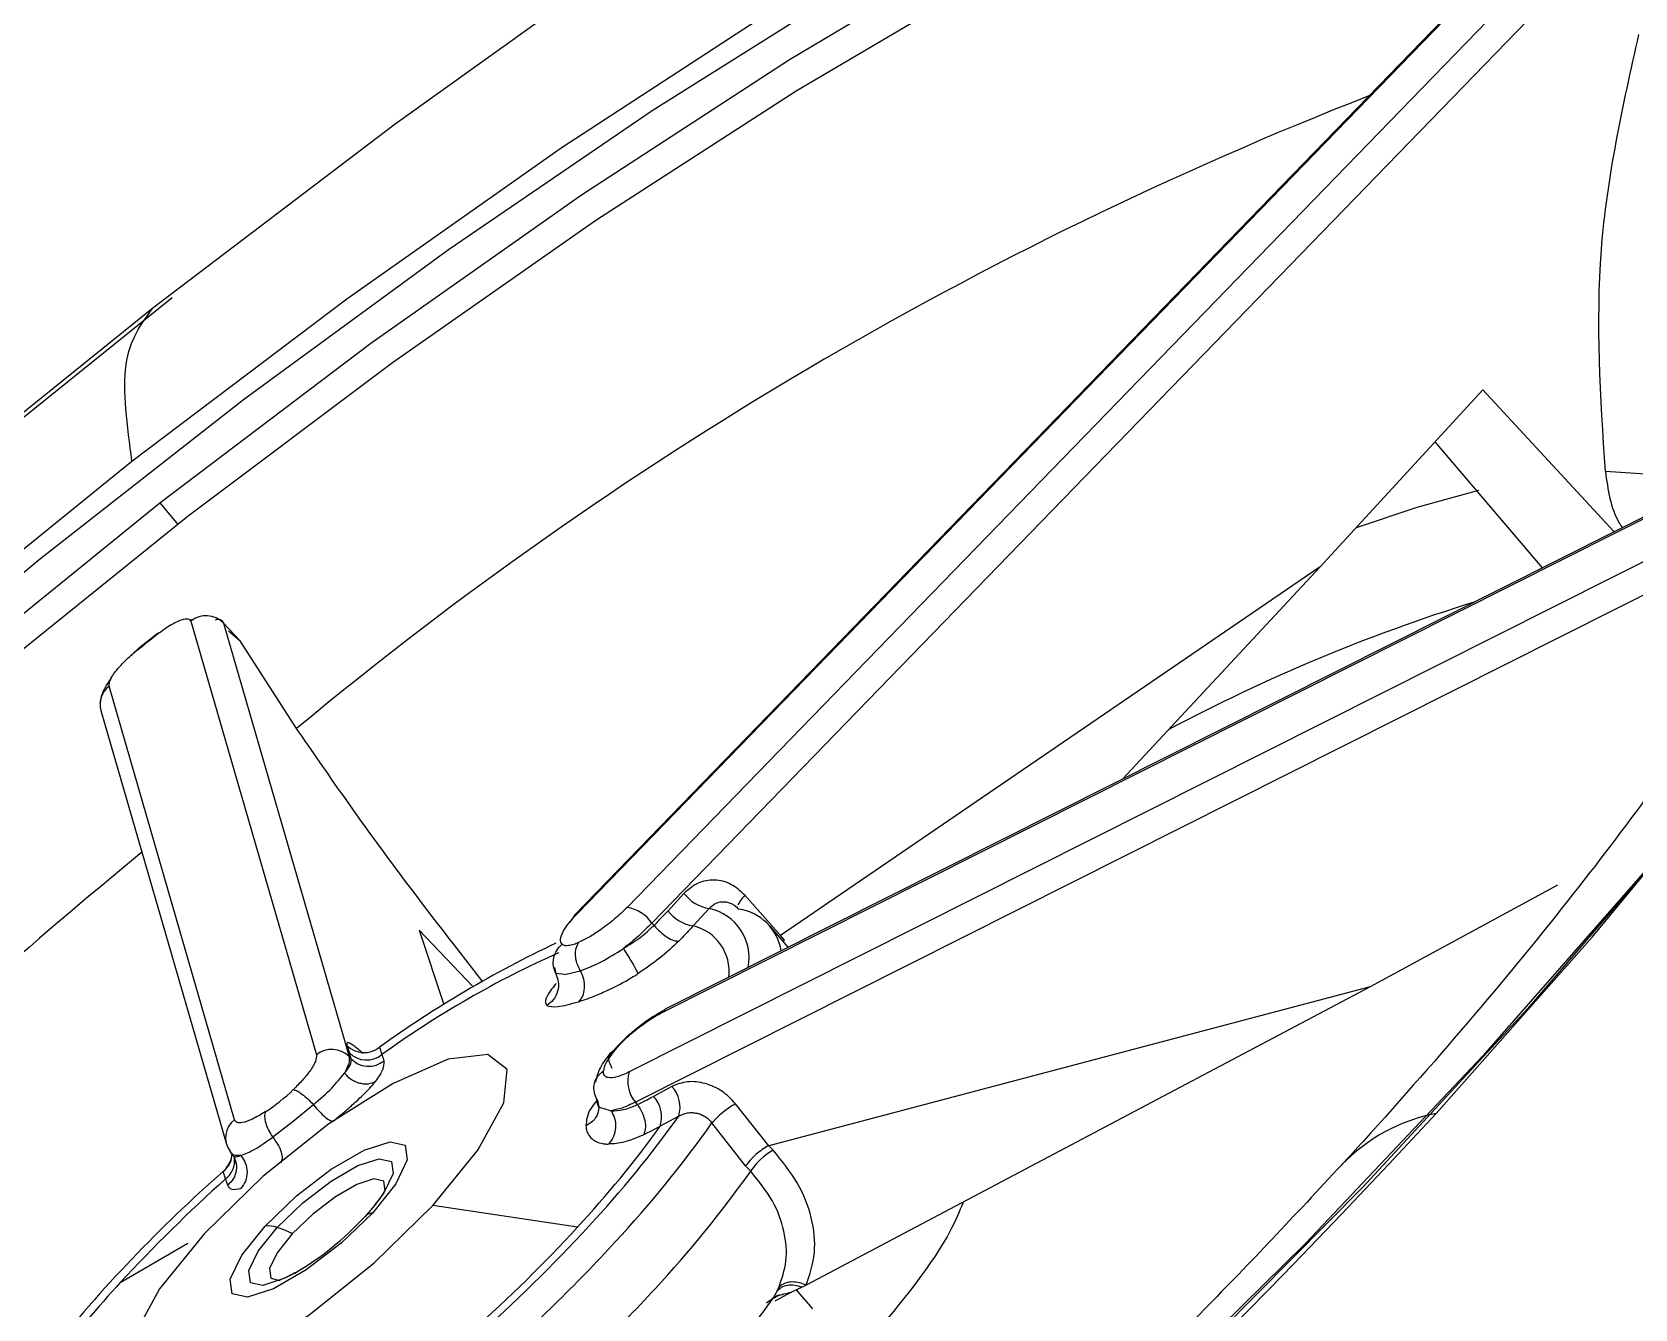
# Model space of a CAD drawing. Extents: x 400 to 501, y 484 to 634.
# Drawn here: x 483.992 to 484.785, y 518.296 to 518.927 of the extents above; entities that cross this region are included whole.
import ezdxf

# ---------------------------------------------------------------- set-up
doc = ezdxf.new("R2010")
doc.units = 0
doc.header["$MEASUREMENT"] = 0
doc.layers.add('DIM', color=3, linetype='Continuous')
doc.layers.add('GEOMETRY', color=3, linetype='Continuous', lineweight=25)

# ---------------------------------------------------------------- blocks, each defined once
blk = doc.blocks.new('2026 GRANDEE')
at = {"layer": 'GEOMETRY', "ltscale": 16}
for p, q in [((34.34211, -77.82763), (33.83598, -78.34918)), ((33.83731, -78.34857), (34.34344, -77.82703)), ((34.36796, -77.82405), (33.86183, -78.3456)), ((34.38029, -77.83175), (33.87416, -78.3533)), ((34.28497, -78.08977), (34.20465, -78.17722)), ((34.28497, -78.08977), (34.35003, -78.15986)), ((34.46166, -78.10372), (33.88065, -78.3959)), ((33.87885, -78.39772), (34.45985, -78.10553)), ((34.26133, -78.11552), (34.31436, -78.1778)), ((34.4439, -78.13474), (33.86289, -78.42692)), ((33.63073, -78.14568), (33.63972, -78.15624)), ((34.44702, -78.14964), (33.86601, -78.44183)), ((34.20465, -78.17722), (33.93765, -78.35945)), ((34.20465, -78.17722), (34.10677, -78.28219)), ((33.6477, -78.20327), (33.64554, -78.20362)), ((33.64615, -78.20407), (33.70822, -78.41838)), ((33.66231, -78.20503), (33.72437, -78.41934)), ((33.66231, -78.20503), (33.67059, -78.21377)), ((33.62933, -78.21049), (33.62012, -78.21781)), ((33.63045, -78.20993), (33.62908, -78.21069)), ((33.6648, -78.20894), (33.67059, -78.21377)), ((33.69845, -78.25714), (33.67059, -78.21377)), ((33.66774, -78.45056), (33.60568, -78.23625)), ((33.60169, -78.24825), (33.66376, -78.46255)), ((34.32196, -78.3346), (34.2293, -78.38478)), ((33.89, -78.33862), (33.8821, -78.34723)), ((33.93765, -78.35945), (33.92016, -78.33957)), ((33.83551, -78.35001), (33.8335, -78.3529)), ((33.89462, -78.35471), (33.90252, -78.34611)), ((33.91572, -78.34521), (33.91626, -78.34555)), ((33.75905, -78.35683), (33.78579, -78.38483)), ((33.75905, -78.35683), (33.77121, -78.39355)), ((33.8752, -78.35447), (33.87416, -78.3533)), ((33.94154, -78.36528), (33.93269, -78.35488)), ((33.93969, -78.3617), (33.93765, -78.35945)), ((33.93969, -78.3617), (33.93902, -78.36246)), ((33.82599, -78.37535), (33.8266, -78.3783)), ((33.83102, -78.37878), (33.82659, -78.37831)), ((33.83102, -78.37878), (33.83874, -78.37684)), ((34.2293, -78.38478), (33.93189, -78.46337)), ((34.2293, -78.38478), (33.95043, -78.53226)), ((33.72331, -78.41378), (33.72452, -78.41745)), ((33.72544, -78.42046), (33.72437, -78.41934)), ((33.73943, -78.41465), (33.74065, -78.41832)), ((33.88403, -78.43402), (33.87492, -78.43896)), ((33.70678, -78.44308), (33.69667, -78.45143)), ((33.8498, -78.44479), (33.85397, -78.44604)), ((33.86699, -78.44305), (33.86601, -78.44183)), ((33.93189, -78.46337), (33.91552, -78.44265)), ((33.69667, -78.45143), (33.68662, -78.45911)), ((33.88738, -78.44881), (33.87827, -78.45374)), ((33.92049, -78.47332), (33.90383, -78.45212)), ((33.66648, -78.46733), (33.66554, -78.4661)), ((33.66638, -78.46699), (33.66648, -78.46733)), ((33.66733, -78.46856), (33.66865, -78.47295)), ((33.93407, -78.46557), (33.93189, -78.46337)), ((33.66334, -78.47977), (33.66216, -78.47608)), ((33.92049, -78.47332), (33.92298, -78.47601)), ((33.73693, -78.49296), (33.73215, -78.49849)), ((33.83732, -78.50366), (33.76586, -78.49299)), ((33.61127, -78.53104), (33.64461, -78.51153)), ((33.95043, -78.53226), (33.9484, -78.53334)), ((33.94311, -78.53577), (33.93493, -78.54012)), ((33.9484, -78.53334), (33.94311, -78.53577)), ((33.95378, -78.54403), (33.94572, -78.53457))]:
    blk.add_line(p, q, dxfattribs=at)
at = {"layer": 'GEOMETRY', "ltscale": 16, "flags": 128}
for points in [[(34.84193, -77.44574), (34.83851, -77.4455), (34.77369, -77.44648), (34.69956, -77.45741), (34.61681, -77.47817), (34.52618, -77.50859), (34.4285, -77.54838), (34.32464, -77.59719), (34.21555, -77.65457), (34.10221, -77.72001), (33.98566, -77.7929), (33.86694, -77.8726), (33.74714, -77.95838), (33.62734, -78.04946)], [(33.617, -78.12507), (33.72322, -78.04474), (33.82923, -77.9701), (33.9337, -77.90209), (34.03532, -77.84155), (34.13281, -77.78926), (34.22494, -77.74586), (34.31056, -77.71191), (34.38859, -77.68783), (34.45804, -77.67393), (34.49852, -77.67043)], [(32.77794, -79.23056), (32.7738, -79.18656), (32.78064, -79.13451), (32.79838, -79.07504), (32.82681, -79.00884), (32.8656, -78.93668), (32.9143, -78.85942), (32.97232, -78.77795), (33.039, -78.69323), (33.11356, -78.60627), (33.1951, -78.51806), (33.28269, -78.42966), (33.3753, -78.34209), (33.47183, -78.25639), (33.57115, -78.17355), (33.67211, -78.09455), (33.77352, -78.02032), (33.87419, -77.95172), (33.97294, -77.88956)], [(33.63073, -78.14568), (33.73516, -78.0667), (33.83939, -77.99331), (33.94211, -77.92644), (34.04202, -77.86692), (34.13787, -77.8155), (34.22846, -77.77284), (34.31264, -77.73946), (34.38936, -77.71579), (34.45765, -77.70212), (34.51665, -77.69862), (34.56562, -77.70535), (34.60395, -77.72221), (34.61322, -77.72915)], [(34.43984, -77.73058), (34.37471, -77.74284), (34.30135, -77.76478), (34.22069, -77.79614), (34.13373, -77.83651), (34.04159, -77.88538), (33.9454, -77.94215), (33.84639, -78.00609), (33.74579, -78.07641), (33.64488, -78.15222), (33.54492, -78.23257), (33.44717, -78.31644), (33.35286, -78.40279), (33.26317, -78.49052), (33.17923, -78.57853)], [(34.64008, -77.86744), (34.62234, -77.92691), (34.59391, -77.99312), (34.55512, -78.06527), (34.50642, -78.14254), (34.44839, -78.224), (34.38171, -78.30872), (34.30716, -78.39569), (34.22561, -78.48389), (34.13803, -78.57229), (34.04542, -78.65986), (33.94889, -78.74556), (33.84956, -78.8284), (33.7486, -78.9074), (33.64719, -78.98163), (33.54653, -79.05023)], [(34.6547, -77.79122), (34.65465, -77.80488), (34.64687, -77.85986), (34.62727, -77.92286), (34.59609, -77.99307), (34.55373, -78.06962), (34.50072, -78.15154), (34.43773, -78.23781), (34.36555, -78.32733), (34.28508, -78.41899), (34.19735, -78.51163), (34.10345, -78.60408), (34.00456, -78.69519), (33.90193, -78.7838), (33.79684, -78.86881)], [(32.45545, -79.44125), (32.46455, -79.40844), (32.49214, -79.33295), (32.53056, -79.25087), (32.57949, -79.16292), (32.63851, -79.06983), (32.70712, -78.97241), (32.78472, -78.87149), (32.87066, -78.76792), (32.96421, -78.6626), (33.06456, -78.55641), (33.17087, -78.45026), (33.28221, -78.34507), (33.39765, -78.24173), (33.5162, -78.14111), (33.63685, -78.04408)], [(33.62734, -78.04946), (33.50862, -78.14502), (33.39205, -78.24419), (33.2787, -78.34608), (33.16959, -78.44975), (33.06571, -78.55428), (32.968, -78.65872), (32.87734, -78.76211), (32.79456, -78.86353), (32.7204, -78.96206), (32.65554, -79.0568), (32.60056, -79.14689), (32.55596, -79.23152), (32.52215, -79.30993), (32.49942, -79.3814), (32.488, -79.44528), (32.48695, -79.48855)], [(32.76424, -79.14689), (32.76698, -79.13401), (32.78659, -79.07101), (32.81776, -79.0008), (32.86012, -78.92425), (32.91313, -78.84233), (32.97612, -78.75607), (33.0483, -78.66654), (33.12877, -78.57489), (33.2165, -78.48225), (33.3104, -78.3898), (33.40929, -78.29869), (33.51192, -78.21008), (33.617, -78.12507)], [(34.34564, -78.13001), (34.38053, -78.1322), (34.39671, -78.13638)], [(34.22256, -78.15773), (34.25252, -78.1477), (34.28304, -78.1393)], [(32.7914, -79.23723), (32.78734, -79.19173), (32.79499, -79.13767), (32.81426, -79.07573), (32.84492, -79.0067), (32.88657, -78.93144), (32.93868, -78.85089), (33.00062, -78.76608), (33.07159, -78.67806), (33.1507, -78.58794), (33.23696, -78.49686), (33.32928, -78.40596), (33.42651, -78.31638), (33.52742, -78.22926), (33.63073, -78.14568)], [(34.26191, -78.44742), (34.33903, -78.36023), (34.37985, -78.31098)], [(33.83598, -78.34918), (33.83576, -78.34945), (33.83551, -78.35001)], [(33.83731, -78.34857), (33.83639, -78.34886), (33.83598, -78.34918)], [(33.87885, -78.39772), (33.87966, -78.39662), (33.88065, -78.3959)], [(33.76586, -78.49299), (33.78811, -78.46549), (33.80087, -78.44213), (33.8026, -78.42573), (33.79308, -78.41827), (33.77347, -78.42065), (33.74613, -78.43257), (33.71435, -78.45261), (33.68198, -78.47835), (33.65291, -78.50668)], [(33.68282, -78.50305), (33.69835, -78.48811), (33.71556, -78.47496), (33.73183, -78.46559), (33.74468, -78.46144), (33.75216, -78.46313), (33.75313, -78.47041), (33.74744, -78.48217), (33.73595, -78.49662)], [(33.68881, -78.50374), (33.70148, -78.49156), (33.71552, -78.48083), (33.72879, -78.47319), (33.73927, -78.4698), (33.74538, -78.47118), (33.74617, -78.47712), (33.74152, -78.48671), (33.73693, -78.49296)], [(33.74215, -78.48573), (33.74217, -78.48564), (33.74154, -78.48089), (33.73666, -78.47979), (33.72828, -78.4825), (33.71767, -78.48861), (33.70644, -78.49719), (33.69631, -78.50693)], [(33.65291, -78.50668), (33.63066, -78.53418), (33.6179, -78.55754), (33.61617, -78.57394), (33.62569, -78.5814), (33.6453, -78.57902), (33.67264, -78.56709), (33.70442, -78.54706), (33.73679, -78.52132), (33.76586, -78.49299)], [(33.73595, -78.49662), (33.72042, -78.51155), (33.70321, -78.52471), (33.68694, -78.53407), (33.67409, -78.53823), (33.66661, -78.53654), (33.66564, -78.52926), (33.67134, -78.5175), (33.68282, -78.50305)], [(33.69754, -78.52629), (33.69217, -78.52905), (33.68169, -78.53244), (33.67558, -78.53106), (33.6748, -78.52512), (33.67944, -78.51553), (33.68881, -78.50374)], [(33.69631, -78.50693), (33.68882, -78.51635), (33.68511, -78.52402), (33.68574, -78.52877), (33.69014, -78.52992)]]:
    blk.add_lwpolyline(points, dxfattribs=at)
at = {"layer": 'GEOMETRY', "ltscale": 16}
for centre, radius, start, end in [((34.93179, -79.74276), 1.93085, 111.35319, 129.69898), ((34.53868, -79.02568), 0.87009, 107.24689, 118.05207), ((33.6537, -78.21343), 0.01202, 44.29434, 128.91416), ((33.61262, -78.24522), 0.01134, 127.76683, 195.50351), ((35.59592, -80.72104), 3.10961, 129.40416, 137.20559), ((33.90535, -78.32716), 0.01917, 216.75578, 261.49617), ((33.8589, -78.36403), 0.01866, 35.11525, 80.93729), ((33.89745, -78.33576), 0.01917, 216.75577, 261.49617), ((33.8972, -78.37055), 0.02501, 349.24246, 77.7222), ((33.91379, -78.37079), 0.02454, 8.78377, 82.36082), ((33.88911, -78.37732), 0.02327, 353.30942, 76.29387), ((34.0665, -78.87009), 0.56071, 115.31974, 125.68365), ((34.02913, -78.81808), 0.49298, 114.07608, 125.81504), ((33.73185, -78.40532), 0.01202, 224.71825, 309.09537), ((33.71577, -78.42773), 0.01202, 44.29414, 128.91413), ((33.73306, -78.40899), 0.01202, 224.71823, 309.09541), ((33.87759, -78.43162), 0.01543, 162.26553, 221.39663), ((33.63187, -78.36811), 0.09368, 303.04949, 313.87698), ((33.87298, -78.4443), 0.01509, 342.60531, 42.90764), ((33.86387, -78.44923), 0.01509, 342.6053, 42.90765), ((31.52663, -75.92898), 3.71809, 300.53471, 317.36344), ((33.67453, -78.45945), 0.01119, 127.3808, 216.527), ((33.45044, -78.14451), 0.52789, 317.12868, 324.14153), ((33.44028, -78.12868), 0.54989, 317.10587, 324.39652), ((33.4394, -78.12342), 0.56898, 317.07641, 324.71101), ((34.27911, -78.53464), 0.08891, 101.15781, 135.97674), ((33.65513, -78.46704), 0.01145, 307.86531, 359.11031), ((33.6564, -78.47078), 0.01136, 307.70142, 7.00434), ((33.9501, -78.49372), 0.0324, 119.65934, 146.85525), ((34.13467, -79.01435), 0.71624, 131.27836, 141.29003), ((33.45723, -78.14497), 0.57141, 317.08736, 324.59594), ((34.17397, -79.05047), 0.76579, 131.82008, 137.2895), ((33.62383, -78.39907), 0.14703, 300.0886, 317.4531), ((33.73634, -78.50219), 0.00559, 94.02403, 138.57742), ((33.68407, -78.5185), 0.0155, 72.18689, 94.61307), ((33.67772, -78.54031), 0.03821, 60.87389, 73.12342), ((33.27462, -77.98423), 0.76579, 311.82008, 317.2895), ((33.24963, -77.95497), 0.80781, 311.64538, 317.28366), ((33.23249, -77.93503), 0.84879, 311.43291, 317.27653), ((34.02548, -78.91375), 0.56395, 137.26363, 142.33634), ((33.25298, -77.95896), 0.84766, 311.51019, 317.27913)]:
    blk.add_arc(centre, radius, start, end, dxfattribs=at)
for points, knots in [([(39.33438, -73.67544), (39.09434, -73.98897), (38.61399, -74.61638), (37.8515, -75.526), (37.05848, -76.41081), (36.23285, -77.26654), (35.37707, -78.09213), (34.49221, -78.88512), (33.58253, -79.64758), (32.95509, -80.12791), (32.64153, -80.36794)], [0, 0, 0, 0, 0.124824, 0.249783, 0.374855, 0.499996, 0.625137, 0.750211, 0.875173, 1, 1, 1, 1]), ([(40.14972, -73.70901), (40.01275, -73.84193), (39.73443, -74.11201), (39.32574, -74.50955), (38.93363, -74.89114), (38.57287, -75.24237), (38.24336, -75.56322), (37.96324, -75.83588), (37.72849, -76.06427), (37.53515, -76.25228), (37.36101, -76.42151), (37.20524, -76.57283), (37.05758, -76.7162), (36.88867, -76.88014), (36.68246, -77.0802), (36.43229, -77.32275), (36.15065, -77.59564), (35.83749, -77.89882), (35.49276, -78.23226), (35.12444, -78.58816), (34.73372, -78.96549), (34.32187, -79.36323), (33.88208, -79.78813), (33.42907, -80.22587), (33.12305, -80.52238), (32.97275, -80.66801)], [0, 0, 0, 0, 0.057285, 0.116397, 0.171134, 0.221513, 0.267531, 0.309184, 0.338855, 0.365836, 0.39013, 0.411737, 0.431012, 0.451894, 0.482374, 0.517226, 0.556449, 0.600044, 0.64801, 0.700352, 0.753718, 0.810985, 0.872139, 0.937203, 1, 1, 1, 1]), ([(32.83394, -78.20314), (32.92082, -78.13115), (33.09461, -77.98714), (33.33772, -77.75419), (33.56323, -77.51315), (33.76675, -77.26598), (33.94534, -77.01651), (34.09592, -76.76811), (34.21564, -76.52439), (34.30183, -76.28901), (34.34775, -76.08469), (34.36173, -75.91086), (34.35207, -75.76507), (34.31957, -75.63214), (34.26401, -75.51394), (34.18552, -75.41225), (34.08474, -75.32869), (33.96277, -75.26457), (33.82124, -75.2208), (33.66216, -75.19783), (33.48784, -75.19567), (33.30076, -75.2139), (33.08199, -75.2559), (32.83031, -75.32859), (32.54712, -75.43851), (32.26063, -75.57588), (31.97561, -75.73818), (31.69496, -75.92097), (31.51541, -76.05871), (31.42591, -76.12737)], [0, 0, 0, 0, 0.039882, 0.079777, 0.119726, 0.159779, 0.200008, 0.240487, 0.281293, 0.322506, 0.364212, 0.395862, 0.42783, 0.460105, 0.492656, 0.525432, 0.558364, 0.591369, 0.624345, 0.6572, 0.689855, 0.722245, 0.754321, 0.796548, 0.838167, 0.879226, 0.919809, 0.960024, 1, 1, 1, 1]), ([(34.25407, -75.9397), (34.25879, -75.97114), (34.26762, -76.02995), (34.26471, -76.12726), (34.25312, -76.21992), (34.23404, -76.31166), (34.20848, -76.40371), (34.17534, -76.50039), (34.13666, -76.59598), (34.09875, -76.67864), (34.06467, -76.74704), (34.02921, -76.81412), (33.98139, -76.89884), (33.91316, -77.01031), (33.82659, -77.13933), (33.72136, -77.28266), (33.59789, -77.43683), (33.44822, -77.60772), (33.26968, -77.79297), (33.06116, -77.99045), (32.90604, -78.11876), (32.82518, -78.18564)], [0, 0, 0, 0, 0.068171, 0.127527, 0.178146, 0.221956, 0.265809, 0.310341, 0.354492, 0.391913, 0.416272, 0.440292, 0.474304, 0.51864, 0.573242, 0.626557, 0.686958, 0.754458, 0.829094, 0.910917, 1, 1, 1, 1]), ([(33.99052, -79.2891), (34.06302, -79.22789), (34.20774, -79.10573), (34.41564, -78.91603), (34.61233, -78.72598), (34.81398, -78.51839), (35.01316, -78.29754), (35.2013, -78.06912), (35.35952, -77.8565), (35.48837, -77.66086), (35.58843, -77.48281), (35.65991, -77.32275), (35.70257, -77.18107), (35.71564, -77.05842), (35.69784, -76.95595), (35.64754, -76.87541), (35.56305, -76.81916), (35.45339, -76.79253), (35.32776, -76.79), (35.19445, -76.80566), (35.04213, -76.8401), (34.87222, -76.89376), (34.68662, -76.96663), (34.48764, -77.05828), (34.27788, -77.16782), (34.06009, -77.29407), (33.837, -77.43553), (33.61144, -77.59076), (33.38562, -77.75727), (33.2377, -77.87643), (33.16378, -77.93598)], [0, 0, 0, 0, 0.033507, 0.066882, 0.099825, 0.132113, 0.173961, 0.214464, 0.253824, 0.292295, 0.330159, 0.36771, 0.405235, 0.443031, 0.481383, 0.520526, 0.560639, 0.601823, 0.633424, 0.66558, 0.698216, 0.731243, 0.764569, 0.798093, 0.831727, 0.865406, 0.899089, 0.932753, 0.966388, 1, 1, 1, 1]), ([(33.28202, -78.0905), (33.34604, -78.03893), (33.47698, -77.93345), (33.63835, -77.81415), (33.7629, -77.7262), (33.84831, -77.66777), (33.93481, -77.61049), (34.0222, -77.55459), (34.1005, -77.50632), (34.17042, -77.46461), (34.23273, -77.42849), (34.29761, -77.39203), (34.36488, -77.35551), (34.43432, -77.31923), (34.49533, -77.28871), (34.55014, -77.2623), (34.60092, -77.23864), (34.65939, -77.21252), (34.72008, -77.18681), (34.77631, -77.16436), (34.82204, -77.1471), (34.87347, -77.12861), (34.93182, -77.1091), (34.99779, -77.08945), (35.05694, -77.07397), (35.10969, -77.06209), (35.17322, -77.05009), (35.24475, -77.04067), (35.32053, -77.03724), (35.39183, -77.04105), (35.45753, -77.0534), (35.5157, -77.07592), (35.56227, -77.10675), (35.59721, -77.14636), (35.61689, -77.18048), (35.62268, -77.20304), (35.62371, -77.20702)], [0, 0, 0, 0, 0.060078, 0.122882, 0.148775, 0.175103, 0.201863, 0.229056, 0.25668, 0.275524, 0.295394, 0.31629, 0.338211, 0.361155, 0.385122, 0.399663, 0.417197, 0.437721, 0.461253, 0.482488, 0.499643, 0.512722, 0.541416, 0.568301, 0.593377, 0.616648, 0.638115, 0.680876, 0.721479, 0.759929, 0.807709, 0.854364, 0.89953, 0.944541, 0.990215, 1, 1, 1, 1]), ([(35.62812, -77.21991), (35.62929, -77.22705), (35.63141, -77.24003), (35.62962, -77.26585), (35.62581, -77.29086), (35.6214, -77.31211), (35.61651, -77.33199), (35.61106, -77.35155), (35.60403, -77.37412), (35.5909, -77.41201), (35.56815, -77.4685), (35.53215, -77.54442), (35.48909, -77.62472), (35.4445, -77.70047), (35.39844, -77.77362), (35.34735, -77.85047), (35.28134, -77.94432), (35.19464, -78.06032), (35.09042, -78.19116), (34.9683, -78.33552), (34.8284, -78.49171), (34.66135, -78.66744), (34.46481, -78.86136), (34.23884, -79.07099), (34.07414, -79.21052), (33.98872, -79.28289)], [0, 0, 0, 0, 0.0494022, 0.0897405, 0.1211357, 0.1435997, 0.1579362, 0.1721952, 0.1884207, 0.2066253, 0.2490082, 0.2934106, 0.3352353, 0.374484, 0.4040213, 0.436636, 0.4766421, 0.5243552, 0.5802082, 0.6333873, 0.6930188, 0.7594707, 0.8329643, 0.913366, 1, 1, 1, 1]), ([(33.01001, -80.682), (33.01044, -80.6816), (33.01385, -80.67839), (33.02526, -80.66768), (33.0659, -80.62951), (33.21769, -80.48705), (33.80903, -79.93334), (34.98026, -78.83984), (36.02243, -77.83697), (36.62263, -77.25939)], [0, 0, 0, 0, 0.000353, 0.002828, 0.009436, 0.033986, 0.128384, 0.498019, 1, 1, 1, 1]), ([(34.34564, -78.13001), (34.34328, -78.09328), (34.33855, -78.01984), (34.3543, -77.94938), (34.36217, -77.91415)], [0, 0, 0, 0, 0.499999, 1, 1, 1, 1]), ([(33.16377, -77.93598), (33.09072, -77.9972), (32.94457, -78.11964), (32.73419, -78.31167), (32.53324, -78.50719), (32.34445, -78.70479), (32.16989, -78.90195), (32.01169, -79.09631), (31.87176, -79.28536), (31.75176, -79.46656), (31.65295, -79.63747), (31.57615, -79.79581), (31.52163, -79.93964), (31.48557, -80.08123), (31.47586, -80.21291), (31.50011, -80.32575), (31.55591, -80.40768), (31.64006, -80.45976), (31.74988, -80.48344), (31.88342, -80.48006), (32.03939, -80.45068), (32.21708, -80.39589), (32.4161, -80.31579), (32.63612, -80.21007), (32.87655, -80.07818), (33.11362, -79.93329), (33.34109, -79.78233), (33.55423, -79.63103), (33.77259, -79.46663), (33.9175, -79.34858), (33.99052, -79.2891)], [0, 0, 0, 0, 0.03365, 0.067313, 0.101007, 0.13474, 0.168508, 0.202289, 0.236036, 0.269685, 0.303151, 0.336331, 0.369113, 0.401402, 0.443541, 0.484558, 0.524462, 0.563377, 0.601521, 0.639144, 0.676527, 0.713986, 0.75182, 0.790312, 0.829738, 0.870357, 0.901711, 0.933838, 0.966663, 1, 1, 1, 1]), ([(33.617, -78.12507), (33.61471, -78.10752), (33.61011, -78.07242), (33.6216, -78.05712), (33.62734, -78.04946)], [0, 0, 0, 0, 0.5, 1, 1, 1, 1]), ([(34.34564, -78.13001), (34.34685, -78.13907), (34.34819, -78.14907), (34.35347, -78.15712), (34.35397, -78.15787)], [0, 0, 0, 0, 0.905621, 1, 1, 1, 1]), ([(34.42676, -78.19947), (34.42619, -78.2005), (34.42016, -78.21139), (34.40184, -78.24022), (34.37064, -78.28555), (34.33008, -78.33923), (34.28182, -78.3982), (34.24177, -78.44382), (34.21875, -78.46896), (34.21513, -78.47291)], [0, 0, 0, 0, 0.018018, 0.190083, 0.372508, 0.564234, 0.763839, 0.962808, 1, 1, 1, 1]), ([(33.62885, -78.21105), (33.63117, -78.20933), (33.63583, -78.2059), (33.64143, -78.20325), (33.64502, -78.20263), (33.64578, -78.20359), (33.64615, -78.20407)], [0, 0, 0, 0, 0.2786913, 0.5580207, 0.7789551, 1, 1, 1, 1]), ([(33.65825, -78.20342), (33.65864, -78.20333), (33.66119, -78.20269), (33.66179, -78.20396), (33.66231, -78.20503)], [0, 0, 0, 0, 0.1525268, 1, 1, 1, 1]), ([(33.61979, -78.21825), (33.62148, -78.2169), (33.6245, -78.2145), (33.62752, -78.2121), (33.62885, -78.21105)], [0, 0, 0, 0, 0.560002, 1, 1, 1, 1]), ([(33.60568, -78.23625), (33.60575, -78.23521), (33.60589, -78.23312), (33.60952, -78.228), (33.6144, -78.22279), (33.61799, -78.21976), (33.61979, -78.21825)], [0, 0, 0, 0, 0.278443, 0.557745, 0.778799, 1, 1, 1, 1]), ([(33.62037, -78.21761), (33.61904, -78.21874), (33.61761, -78.21995), (33.61629, -78.2213), (33.61621, -78.22138)], [0, 0, 0, 0, 0.937307, 1, 1, 1, 1]), ([(33.60688, -78.23219), (33.60669, -78.23242), (33.60424, -78.23542), (33.60238, -78.23952), (33.60104, -78.24394), (33.60125, -78.24563), (33.60136, -78.2465)], [0, 0, 0, 0, 0.0392, 0.50452, 0.747606, 1, 1, 1, 1]), ([(33.79053, -78.38228), (33.77556, -78.36307), (33.74017, -78.31766), (33.71371, -78.27928), (33.69845, -78.25714)], [0, 0, 0, 0, 0.423035, 1, 1, 1, 1]), ([(33.92016, -78.33957), (33.91795, -78.33754), (33.91354, -78.3335), (33.90507, -78.33155), (33.8966, -78.33296), (33.89221, -78.33673), (33.89, -78.33862)], [0, 0, 0, 0, 0.2484262, 0.4961656, 0.7459269, 1, 1, 1, 1]), ([(33.90252, -78.34611), (33.90356, -78.3451), (33.90509, -78.34361), (33.90778, -78.34282), (33.90981, -78.34268), (33.91183, -78.34302), (33.91375, -78.34379), (33.91554, -78.34492), (33.91655, -78.34595), (33.91705, -78.34646)], [0, 0, 0, 0, 0.270234, 0.399657, 0.525307, 0.647625, 0.767124, 0.884374, 1, 1, 1, 1]), ([(33.92016, -78.33957), (33.91937, -78.34047), (33.91779, -78.34227), (33.91707, -78.34363), (33.91671, -78.34431)], [0, 0, 0, 0, 0.4983761, 1, 1, 1, 1]), ([(33.82971, -78.36376), (33.82926, -78.36307), (33.82837, -78.36168), (33.83004, -78.35767), (33.83307, -78.3532), (33.83589, -78.35012), (33.83731, -78.34857)], [0, 0, 0, 0, 0.279775, 0.557669, 0.777003, 1, 1, 1, 1]), ([(33.86183, -78.3456), (33.85979, -78.34758), (33.85568, -78.35154), (33.84899, -78.35661), (33.84294, -78.36047), (33.83969, -78.36199), (33.83806, -78.36275)], [0, 0, 0, 0, 0.279392, 0.559573, 0.778985, 1, 1, 1, 1]), ([(33.8752, -78.35447), (33.8765, -78.35314), (33.87883, -78.35075), (33.8811, -78.3483), (33.8821, -78.34723)], [0, 0, 0, 0, 0.559996, 1, 1, 1, 1]), ([(33.87416, -78.3533), (33.87199, -78.35548), (33.86763, -78.35984), (33.86257, -78.36392), (33.86004, -78.36596)], [0, 0, 0, 0, 0.499837, 1, 1, 1, 1]), ([(33.86004, -78.36596), (33.86283, -78.36421), (33.86838, -78.36073), (33.87293, -78.35655), (33.8752, -78.35447)], [0, 0, 0, 0, 0.502456, 1, 1, 1, 1]), ([(33.8752, -78.35447), (33.87616, -78.35553), (33.87815, -78.35773), (33.88169, -78.36039), (33.88504, -78.3621), (33.88665, -78.36219), (33.88742, -78.36223)], [0, 0, 0, 0, 0.240868, 0.5, 0.759132, 1, 1, 1, 1]), ([(33.89462, -78.35471), (33.89329, -78.35614), (33.89092, -78.35868), (33.88849, -78.36115), (33.88742, -78.36223)], [0, 0, 0, 0, 0.56002, 1, 1, 1, 1]), ([(33.82659, -78.37831), (33.8261, -78.37708), (33.82513, -78.37463), (33.82538, -78.37054), (33.82683, -78.36667), (33.82875, -78.36473), (33.82971, -78.36376)], [0, 0, 0, 0, 0.25, 0.5, 0.75, 1, 1, 1, 1]), ([(33.82971, -78.36376), (33.83015, -78.36401), (33.83093, -78.36444), (33.83228, -78.36435), (33.83287, -78.3643)], [0, 0, 0, 0, 0.5643342, 1, 1, 1, 1]), ([(33.83287, -78.3643), (33.83371, -78.36415), (33.83523, -78.36389), (33.83718, -78.3631), (33.83806, -78.36275)], [0, 0, 0, 0, 0.554763, 1, 1, 1, 1]), ([(33.83874, -78.37684), (33.83812, -78.37563), (33.83688, -78.37321), (33.83623, -78.36923), (33.83651, -78.3655), (33.83754, -78.36367), (33.83806, -78.36275)], [0, 0, 0, 0, 0.25, 0.5, 0.75, 1, 1, 1, 1]), ([(33.83875, -78.37683), (33.8421, -78.37557), (33.84876, -78.37306), (33.85629, -78.36831), (33.86003, -78.36595)], [0, 0, 0, 0, 0.502636, 1, 1, 1, 1]), ([(33.86004, -78.36596), (33.86083, -78.36719), (33.86206, -78.36908), (33.86362, -78.37164), (33.86473, -78.37353), (33.86568, -78.37521), (33.86667, -78.37708), (33.86698, -78.37785), (33.86719, -78.37835)], [0, 0, 0, 0, 0.2396939, 0.3685128, 0.4999999, 0.6314869, 0.7603059, 1, 1, 1, 1]), ([(33.88742, -78.36223), (33.88436, -78.36512), (33.87824, -78.37089), (33.87087, -78.37587), (33.86719, -78.37835)], [0, 0, 0, 0, 0.500266, 1, 1, 1, 1]), ([(33.82659, -78.37831), (33.82712, -78.37965), (33.82823, -78.38244), (33.82777, -78.38712), (33.82571, -78.39138), (33.8233, -78.39321), (33.82213, -78.39409)], [0, 0, 0, 0, 0.240495, 0.499938, 0.759416, 1, 1, 1, 1]), ([(33.83875, -78.37683), (33.83932, -78.37817), (33.84052, -78.38095), (33.84086, -78.38554), (33.84, -78.38965), (33.83854, -78.39137), (33.83784, -78.39219)], [0, 0, 0, 0, 0.240558, 0.500062, 0.759531, 1, 1, 1, 1]), ([(33.83784, -78.39219), (33.83859, -78.39195), (33.84071, -78.39127), (33.84321, -78.39036), (33.84706, -78.38886), (33.85298, -78.38633), (33.85998, -78.38273), (33.86493, -78.37977), (33.86648, -78.37881), (33.867, -78.37848), (33.86719, -78.37835)], [0, 0, 0, 0, 0.086835, 0.245405, 0.271126, 0.493318, 0.846308, 0.948648, 0.980749, 1, 1, 1, 1]), ([(33.82673, -78.38325), (33.82647, -78.38358), (33.82416, -78.38645), (33.82082, -78.39119), (33.82168, -78.39309), (33.82213, -78.39409)], [0, 0, 0, 0, 0.056946, 0.50718, 1, 1, 1, 1]), ([(33.82213, -78.39409), (33.82357, -78.39451), (33.82645, -78.39534), (33.83404, -78.39324), (33.83784, -78.39219)], [0, 0, 0, 0, 0.499434, 1, 1, 1, 1]), ([(33.88013, -78.39649), (33.87812, -78.39761), (33.87361, -78.40011), (33.86623, -78.40563), (33.85877, -78.41213), (33.85489, -78.4165), (33.85294, -78.4187)], [0, 0, 0, 0, 0.210875, 0.472967, 0.734837, 1, 1, 1, 1]), ([(33.85561, -78.41636), (33.85738, -78.41438), (33.86091, -78.41043), (33.86734, -78.40502), (33.87348, -78.40066), (33.87705, -78.3987), (33.87885, -78.39772)], [0, 0, 0, 0, 0.27932, 0.557326, 0.776823, 1, 1, 1, 1]), ([(33.73095, -78.41766), (33.73091, -78.41762), (33.72894, -78.41565), (33.72603, -78.41341), (33.72309, -78.41175), (33.72323, -78.4131), (33.72331, -78.41378)], [0, 0, 0, 0, 0.0065518, 0.3340196, 0.6641601, 1, 1, 1, 1]), ([(33.70822, -78.41838), (33.70821, -78.41938), (33.70819, -78.42137), (33.70546, -78.42598), (33.70157, -78.43086), (33.69841, -78.43402), (33.69683, -78.4356)], [0, 0, 0, 0, 0.279495, 0.559752, 0.779301, 1, 1, 1, 1]), ([(33.72437, -78.41934), (33.72447, -78.42038), (33.72466, -78.42246), (33.72297, -78.42583), (33.72212, -78.42752)], [0, 0, 0, 0, 0.499837, 1, 1, 1, 1]), ([(33.72212, -78.42752), (33.72323, -78.42611), (33.72545, -78.42331), (33.72544, -78.42141), (33.72544, -78.42046)], [0, 0, 0, 0, 0.502456, 1, 1, 1, 1]), ([(33.72544, -78.42046), (33.72528, -78.41992), (33.72501, -78.41894), (33.72467, -78.41791), (33.72452, -78.41745)], [0, 0, 0, 0, 0.559996, 1, 1, 1, 1]), ([(33.72544, -78.42046), (33.7265, -78.42138), (33.72871, -78.42327), (33.73318, -78.42434), (33.73779, -78.42386), (33.74031, -78.42227), (33.74153, -78.4215)], [0, 0, 0, 0, 0.240868, 0.5, 0.759132, 1, 1, 1, 1]), ([(33.74153, -78.4215), (33.74156, -78.42285), (33.74162, -78.42555), (33.73886, -78.42953), (33.73748, -78.43152)], [0, 0, 0, 0, 0.500266, 1, 1, 1, 1]), ([(33.74065, -78.41832), (33.74083, -78.41893), (33.74115, -78.42003), (33.74141, -78.42105), (33.74153, -78.4215)], [0, 0, 0, 0, 0.56002, 1, 1, 1, 1]), ([(33.8537, -78.41747), (33.85181, -78.41981), (33.84812, -78.42437), (33.84686, -78.42945), (33.84625, -78.43192)], [0, 0, 0, 0, 0.514417, 1, 1, 1, 1]), ([(33.85561, -78.41636), (33.85395, -78.41856), (33.85098, -78.42248), (33.8504, -78.42518), (33.85014, -78.42637)], [0, 0, 0, 0, 0.559342, 1, 1, 1, 1]), ([(33.85457, -78.42518), (33.85402, -78.42416), (33.85291, -78.42211), (33.85266, -78.41939), (33.85347, -78.41728), (33.8549, -78.41667), (33.85561, -78.41636)], [0, 0, 0, 0, 0.25, 0.5, 0.75, 1, 1, 1, 1]), ([(33.70677, -78.44309), (33.71, -78.44027), (33.71643, -78.43466), (33.72021, -78.42991), (33.72208, -78.42754)], [0, 0, 0, 0, 0.502635, 1, 1, 1, 1]), ([(33.72212, -78.42752), (33.72314, -78.42858), (33.72471, -78.43021), (33.7274, -78.43167), (33.7296, -78.43246), (33.73183, -78.43282), (33.73462, -78.43279), (33.73635, -78.43202), (33.73748, -78.43152)], [0, 0, 0, 0, 0.239694, 0.368513, 0.5, 0.631487, 0.760306, 1, 1, 1, 1]), ([(33.84663, -78.43972), (33.84616, -78.43854), (33.84521, -78.43618), (33.84556, -78.43239), (33.84714, -78.42888), (33.84914, -78.42721), (33.85014, -78.42637)], [0, 0, 0, 0, 0.25, 0.5, 0.75, 1, 1, 1, 1]), ([(33.86289, -78.42692), (33.86081, -78.42785), (33.85663, -78.4297), (33.85256, -78.43001), (33.85032, -78.42888), (33.8502, -78.42721), (33.85014, -78.42637)], [0, 0, 0, 0, 0.279557, 0.559889, 0.77945, 1, 1, 1, 1]), ([(33.71657, -78.45116), (33.71734, -78.45053), (33.71951, -78.44875), (33.72182, -78.44681), (33.72513, -78.44397), (33.72977, -78.43987), (33.73408, -78.43559), (33.73649, -78.43277), (33.73718, -78.43191), (33.7374, -78.43162), (33.73748, -78.43152)], [0, 0, 0, 0, 0.086874, 0.245414, 0.271516, 0.493336, 0.846411, 0.948722, 0.980791, 1, 1, 1, 1]), ([(33.91552, -78.44265), (33.91341, -78.44043), (33.90919, -78.43599), (33.90051, -78.4322), (33.8915, -78.43114), (33.88654, -78.43306), (33.88403, -78.43402)], [0, 0, 0, 0, 0.248426, 0.496166, 0.745927, 1, 1, 1, 1]), ([(33.70677, -78.44309), (33.70771, -78.44421), (33.70966, -78.44655), (33.71267, -78.44935), (33.71521, -78.45112), (33.71613, -78.45114), (33.71657, -78.45116)], [0, 0, 0, 0, 0.240564, 0.500068, 0.759534, 1, 1, 1, 1]), ([(33.84664, -78.43972), (33.84714, -78.44094), (33.84817, -78.44348), (33.84753, -78.44764), (33.84528, -78.45133), (33.84275, -78.45285), (33.84154, -78.45358)], [0, 0, 0, 0, 0.240558, 0.500061, 0.759531, 1, 1, 1, 1]), ([(33.8471, -78.44083), (33.84597, -78.44216), (33.84342, -78.44518), (33.84185, -78.44949), (33.84164, -78.45221), (33.84154, -78.45358)], [0, 0, 0, 0, 0.2817, 0.639846, 1, 1, 1, 1]), ([(33.84664, -78.43972), (33.8468, -78.4417), (33.84699, -78.44413), (33.84936, -78.44469), (33.8498, -78.44479)], [0, 0, 0, 0, 0.81488, 1, 1, 1, 1]), ([(33.86601, -78.44183), (33.8637, -78.44292), (33.85908, -78.44512), (33.85565, -78.44575), (33.85393, -78.44607)], [0, 0, 0, 0, 0.4998369, 1, 1, 1, 1]), ([(33.85393, -78.44607), (33.85589, -78.44606), (33.85978, -78.44603), (33.8646, -78.44404), (33.86699, -78.44305)], [0, 0, 0, 0, 0.502456, 1, 1, 1, 1]), ([(33.86699, -78.44305), (33.86848, -78.44231), (33.87116, -78.44098), (33.87377, -78.43957), (33.87492, -78.43896)], [0, 0, 0, 0, 0.559996, 1, 1, 1, 1]), ([(33.86699, -78.44305), (33.86777, -78.44424), (33.86938, -78.4467), (33.87077, -78.45101), (33.87112, -78.45509), (33.87041, -78.45701), (33.87007, -78.45794)], [0, 0, 0, 0, 0.240868, 0.5, 0.759132, 1, 1, 1, 1]), ([(33.91552, -78.44265), (33.91449, -78.44325), (33.91241, -78.44446), (33.90912, -78.44695), (33.90605, -78.44961), (33.90457, -78.45129), (33.90383, -78.45212)], [0, 0, 0, 0, 0.2491881, 0.5, 0.7508119, 1, 1, 1, 1]), ([(33.68296, -78.44662), (33.68077, -78.44793), (33.67641, -78.45055), (33.67175, -78.45207), (33.66876, -78.4521), (33.66808, -78.45108), (33.66774, -78.45056)], [0, 0, 0, 0, 0.279335, 0.557392, 0.776893, 1, 1, 1, 1]), ([(33.68296, -78.44662), (33.68278, -78.44736), (33.68241, -78.44884), (33.68303, -78.45208), (33.68441, -78.45566), (33.68588, -78.45796), (33.68662, -78.45911)], [0, 0, 0, 0, 0.25, 0.5, 0.75, 1, 1, 1, 1]), ([(33.84154, -78.45358), (33.84158, -78.45404), (33.8417, -78.45533), (33.84212, -78.45662), (33.843, -78.45838), (33.84485, -78.46063), (33.8482, -78.46213), (33.85118, -78.46251), (33.85216, -78.46256), (33.8525, -78.46257), (33.85263, -78.46257)], [0, 0, 0, 0, 0.086862, 0.245415, 0.271542, 0.493338, 0.846442, 0.948746, 0.980805, 1, 1, 1, 1]), ([(33.85393, -78.44607), (33.85459, -78.44727), (33.85596, -78.44975), (33.85636, -78.45437), (33.85539, -78.45891), (33.85371, -78.46119), (33.8529, -78.46229)], [0, 0, 0, 0, 0.239433, 0.498119, 0.757851, 1, 1, 1, 1]), ([(33.87827, -78.45374), (33.87675, -78.45455), (33.87405, -78.45598), (33.87128, -78.45734), (33.87007, -78.45794)], [0, 0, 0, 0, 0.56002, 1, 1, 1, 1]), ([(33.88738, -78.44881), (33.88881, -78.44811), (33.89092, -78.44708), (33.89415, -78.44694), (33.89647, -78.44724), (33.89869, -78.44796), (33.9007, -78.44905), (33.90247, -78.45043), (33.90338, -78.45156), (33.90383, -78.45212)], [0, 0, 0, 0, 0.270234, 0.399657, 0.525307, 0.647625, 0.767124, 0.884374, 1, 1, 1, 1]), ([(33.67093, -78.4682), (33.67303, -78.46741), (33.67725, -78.46581), (33.68349, -78.46134), (33.68663, -78.4591)], [0, 0, 0, 0, 0.497946, 1, 1, 1, 1]), ([(33.68662, -78.45911), (33.68749, -78.46028), (33.68931, -78.46272), (33.69097, -78.46659), (33.69152, -78.46995), (33.69085, -78.47124), (33.69053, -78.47186)], [0, 0, 0, 0, 0.240495, 0.499939, 0.759416, 1, 1, 1, 1]), ([(33.87007, -78.45794), (33.86685, -78.45933), (33.86041, -78.4621), (33.85522, -78.46242), (33.85263, -78.46257)], [0, 0, 0, 0, 0.500266, 1, 1, 1, 1]), ([(33.66642, -78.46723), (33.6664, -78.46754), (33.66637, -78.46853), (33.66563, -78.47131), (33.66422, -78.47348), (33.66332, -78.47487)], [0, 0, 0, 0, 0.138735, 0.450453, 1, 1, 1, 1]), ([(33.66648, -78.46733), (33.66719, -78.46853), (33.66867, -78.471), (33.66887, -78.47547), (33.66747, -78.47975), (33.66537, -78.48184), (33.66436, -78.48285)], [0, 0, 0, 0, 0.2408679, 0.5, 0.7591321, 1, 1, 1, 1]), ([(33.6709, -78.46824), (33.66956, -78.46829), (33.66688, -78.4684), (33.66599, -78.46687), (33.66554, -78.4661)], [0, 0, 0, 0, 0.500163, 1, 1, 1, 1]), ([(33.66648, -78.46733), (33.66684, -78.46799), (33.66758, -78.46931), (33.66979, -78.46859), (33.6709, -78.46824)], [0, 0, 0, 0, 0.497544, 1, 1, 1, 1]), ([(33.6709, -78.46824), (33.67171, -78.46941), (33.67339, -78.47186), (33.67417, -78.47643), (33.67345, -78.48094), (33.67178, -78.48322), (33.67097, -78.48432)], [0, 0, 0, 0, 0.2394331, 0.4981191, 0.7578512, 1, 1, 1, 1]), ([(33.8529, -78.46229), (33.85285, -78.46234), (33.85276, -78.46244), (33.85267, -78.46253), (33.85263, -78.46257)], [0, 0, 0, 0, 0.561783, 1, 1, 1, 1]), ([(33.95043, -78.53226), (33.95218, -78.52701), (33.95566, -78.51657), (33.95373, -78.49899), (33.94696, -78.48144), (33.93836, -78.47086), (33.93407, -78.46557)], [0, 0, 0, 0, 0.253043, 0.503165, 0.751803, 1, 1, 1, 1]), ([(34.21513, -78.47291), (34.20379, -78.48511), (34.17113, -78.52026), (34.11265, -78.57958), (34.03881, -78.6503), (33.96069, -78.7204), (33.89973, -78.77286), (33.86491, -78.80052), (33.85755, -78.80637)], [0, 0, 0, 0, 0.109444, 0.31527, 0.523142, 0.732849, 0.943542, 1, 1, 1, 1]), ([(33.93686, -78.53354), (33.93835, -78.52921), (33.94136, -78.52045), (33.94008, -78.50553), (33.93447, -78.49012), (33.92684, -78.48076), (33.92298, -78.47601)], [0, 0, 0, 0, 0.240664, 0.487158, 0.740034, 1, 1, 1, 1]), ([(33.66436, -78.48285), (33.66418, -78.4823), (33.66387, -78.48131), (33.6635, -78.48024), (33.66334, -78.47977)], [0, 0, 0, 0, 0.559971, 1, 1, 1, 1]), ([(33.6707, -78.4846), (33.66914, -78.48495), (33.66602, -78.48564), (33.66491, -78.48378), (33.66436, -78.48285)], [0, 0, 0, 0, 0.499734, 1, 1, 1, 1]), ([(33.67097, -78.48432), (33.67092, -78.48437), (33.67083, -78.48447), (33.67074, -78.48456), (33.6707, -78.4846)], [0, 0, 0, 0, 0.561783, 1, 1, 1, 1]), ([(33.74235, -78.48503), (33.74237, -78.48497), (33.74247, -78.4847), (33.74164, -78.48643), (33.73986, -78.48925), (33.73759, -78.49203), (33.73666, -78.49316)], [0, 0, 0, 0, 0.088577, 0.384674, 0.749505, 1, 1, 1, 1]), ([(33.93636, -78.60811), (33.9518, -78.59199), (33.98568, -78.55662), (34.01842, -78.51481), (34.02634, -78.49578), (34.0283, -78.49108)], [0, 0, 0, 0, 0.38672, 0.848668, 1, 1, 1, 1]), ([(33.69789, -78.52597), (33.69675, -78.52664), (33.69354, -78.52853), (33.69015, -78.5298), (33.68956, -78.52996), (33.6893, -78.53004)], [0, 0, 0, 0, 0.238485, 0.669048, 1, 1, 1, 1]), ([(33.9484, -78.53334), (33.9472, -78.53296), (33.94474, -78.53219), (33.94109, -78.53229), (33.93793, -78.53331), (33.93662, -78.5347), (33.93598, -78.53538)], [0, 0, 0, 0, 0.243058, 0.5, 0.756942, 1, 1, 1, 1]), ([(33.93784, -78.53253), (33.93764, -78.53271), (33.93728, -78.53302), (33.93699, -78.53338), (33.93686, -78.53354)], [0, 0, 0, 0, 0.5668582, 1, 1, 1, 1]), ([(33.95043, -78.53226), (33.94933, -78.53183), (33.94704, -78.53093), (33.94347, -78.53058), (33.94018, -78.53103), (33.93861, -78.53204), (33.93784, -78.53253)], [0, 0, 0, 0, 0.238449, 0.492809, 0.751041, 1, 1, 1, 1]), ([(33.84675, -78.63392), (33.85182, -78.62938), (33.87026, -78.61283), (33.89945, -78.58268), (33.92246, -78.55518), (33.93275, -78.54053), (33.93431, -78.53831)], [0, 0, 0, 0, 0.146596, 0.534231, 0.92924, 1, 1, 1, 1]), ([(33.93083, -78.54098), (33.93248, -78.5398), (33.93598, -78.53732), (33.94065, -78.53631), (33.94311, -78.53577)], [0, 0, 0, 0, 0.472397, 1, 1, 1, 1]), ([(33.93331, -78.53976), (33.93375, -78.53924), (33.93459, -78.53823), (33.93664, -78.53706), (33.93822, -78.53697), (33.93908, -78.53692)], [0, 0, 0, 0, 0.330449, 0.636278, 1, 1, 1, 1]), ([(33.93337, -78.53965), (33.9337, -78.53922), (33.93446, -78.53828), (33.93544, -78.53641), (33.93598, -78.53538)], [0, 0, 0, 0, 0.4442241, 1, 1, 1, 1]), ([(33.93598, -78.53538), (33.93615, -78.53505), (33.93644, -78.53445), (33.93674, -78.53382), (33.93686, -78.53354)], [0, 0, 0, 0, 0.559042, 1, 1, 1, 1])]:
    blk.add_open_spline(points, degree=3, knots=knots, dxfattribs=at)
for points in [[(33.69685, -78.43559), (33.6974, -78.43574), (33.6985, -78.43605), (33.70105, -78.43776), (33.70393, -78.44015), (33.70583, -78.44211), (33.70678, -78.44308)], [(33.93189, -78.46337), (33.93085, -78.46395), (33.92875, -78.46512), (33.92548, -78.46772), (33.92253, -78.47059), (33.92117, -78.47241), (33.92049, -78.47332)]]:
    blk.add_open_spline(points, degree=3, dxfattribs=at)

msp = doc.modelspace()

# ---------------------------------------------------------------- block references
at = {"layer": 'DIM'}
msp.add_blockref('2026 GRANDEE', (450.42478, 596.84033), dxfattribs=at)

doc.saveas('drawing.dxf')
